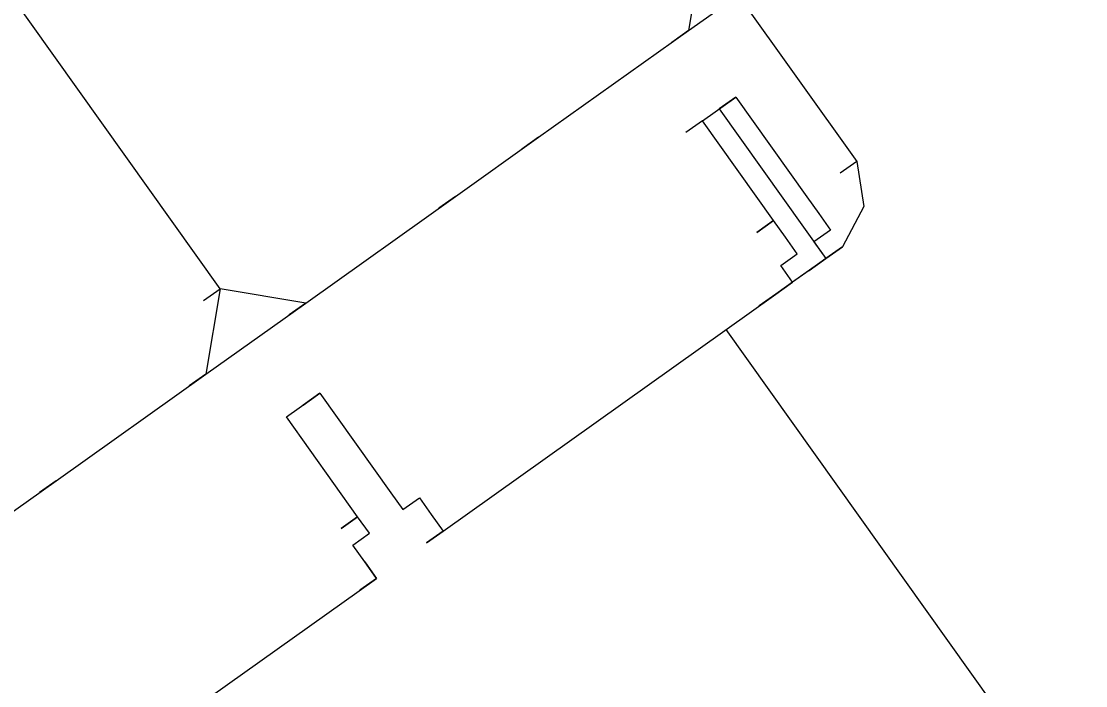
# Model space of a CAD drawing. Header units: feet. Extents: x 2321988 to 2329858, y 6722724 to 6730499.
# Drawn here: x 2326063.95794 to 2326064.00025, y 6726846.46981 to 6726846.49624 of the extents above; entities that cross this region are included whole.
import ezdxf

# ---------------------------------------------------------------- set-up
doc = ezdxf.new("R2010")
doc.units = ezdxf.units.FT
doc.header["$MEASUREMENT"] = 0
doc.header["$PDSIZE"] = 5
doc.layers.add('BESS Dimensions', color=3, linetype='Continuous')
doc.layers.add('C-BESS-EQUIPMENT', color=255, linetype='Continuous')
doc.styles.add('TG_DIMS', font='arial.ttf')
doc.dimstyles.new('TG-PROPOSED-ANNO', dxfattribs={"dimtxt": 0.1, "dimasz": 0.1, "dimexe": 0.05, "dimexo": 0.05, "dimgap": 0.02, "dimtad": 0, "dimtih": 1, "dimtoh": 1, "dimdsep": 46, "dimtxsty": 'TG_DIMS', "dimcen": 0, "dimclrd": 256, "dimclre": 256, "dimclrt": 256, "dimaunit": 1, "dimadec": 6, "dimazin": 2, "dimtfac": 1, "dimtofl": 0, "dimtmove": 1, "dimatfit": 3, "dimfxl": 1, "dimtolj": 1, "dimtzin": 0, "dimarcsym": 0})

# ---------------------------------------------------------------- blocks, each defined once
blk = doc.blocks.new('Midpoint Site Plan$0$A$C71e53a02')
at = {"lineweight": 9}
for points in [[(24.91724, -2.22667), (24.92698, -2.22667), (24.91724, -2.22667), (24.94647, -2.19743), (24.94647, -1.8856), (24.95622, -1.8856), (24.94647, -1.8856), (24.91724, -1.85637), (24.69311, -1.85637), (24.66388, -1.85637), (24.66388, -1.8856), (24.69311, -1.85637), (24.70285, -1.85637), (24.69311, -1.85637)], [(24.67362, -2.19743), (24.66388, -2.19743), (24.69311, -2.22667), (24.66388, -2.22667), (24.67362, -2.22667), (24.66388, -2.22667), (24.66388, -2.32411), (24.67362, -2.32411)], [(24.95622, -2.19743), (24.94647, -2.19743), (24.97571, -2.22667), (24.91724, -2.22667), (24.82954, -2.22667), (24.83928, -2.22667)], [(24.82954, -2.22667), (24.78081, -2.22667), (24.69311, -2.22667), (24.70285, -2.22667)], [(25.16086, -2.35335), (24.96596, -2.35335), (24.96596, -2.3436), (24.96596, -2.33386), (24.95622, -2.33386), (24.95622, -2.32411), (24.96596, -2.32411), (24.95622, -2.32411), (24.95622, -2.26565), (24.93673, -2.26565), (24.94647, -2.26565), (24.93673, -2.26565), (24.93673, -2.32411), (24.93673, -2.33386), (24.92698, -2.33386), (24.92698, -2.3436), (24.92698, -2.35335), (24.93673, -2.35335), (24.92698, -2.35335), (24.73209, -2.35335), (24.74183, -2.35335), (24.73209, -2.35335)], [(24.78081, -2.22667), (24.79056, -2.22667)], [(25.11213, -2.22667), (25.06341, -2.22667), (24.97571, -2.22667), (24.98545, -2.22667)], [(25.06341, -2.22667), (25.07315, -2.22667)], [(24.69311, -2.26565), (24.70285, -2.26565), (24.70285, -2.35335), (24.7126, -2.35335), (24.70285, -2.35335)], [(24.7126, -2.26565), (24.72234, -2.26565)], [(24.66388, -2.32411), (24.67362, -2.3436), (24.69311, -2.35335), (24.70285, -2.35335), (24.7126, -2.35335), (24.72234, -2.35335), (24.73209, -2.35335), (24.72234, -2.35335)], [(24.69311, -2.32411), (24.69311, -2.32411)], [(24.69311, -2.32411), (24.69311, -2.32411)], [(24.69311, -2.32411), (24.69311, -2.32411)], [(24.69311, -2.32411), (24.69311, -2.32411)], [(24.69311, -2.32411), (24.69311, -2.32411)], [(24.69311, -2.32411), (24.69311, -2.32411)], [(24.69311, -2.32411), (24.69311, -2.32411)], [(24.69311, -2.32411), (24.69311, -2.32411)], [(24.69311, -2.32411), (24.69311, -2.32411)], [(24.69311, -2.32411), (24.69311, -2.32411)], [(24.69311, -2.32411), (24.69311, -2.32411)], [(24.7126, -2.32411), (24.7126, -2.32411)], [(24.7126, -2.32411), (24.7126, -2.32411)], [(24.7126, -2.32411), (24.7126, -2.32411)], [(24.7126, -2.32411), (24.7126, -2.32411)], [(24.7126, -2.32411), (24.7126, -2.32411)], [(24.7126, -2.32411), (24.7126, -2.32411)], [(24.7126, -2.32411), (24.7126, -2.32411)], [(24.7126, -2.32411), (24.7126, -2.32411)], [(24.7126, -2.32411), (24.7126, -2.32411)], [(24.7126, -2.32411), (24.7126, -2.32411)], [(24.7126, -2.32411), (24.7126, -2.32411)], [(24.7126, -2.32411), (24.7126, -2.32411)], [(24.7126, -2.32411), (24.7126, -2.32411)], [(24.7126, -2.32411), (24.7126, -2.32411)], [(24.93673, -2.32411), (24.93673, -2.32411)], [(24.93673, -2.32411), (24.93673, -2.32411)], [(24.93673, -2.32411), (24.93673, -2.32411)], [(24.93673, -2.32411), (24.93673, -2.32411)], [(24.93673, -2.32411), (24.93673, -2.32411)], [(24.93673, -2.32411), (24.93673, -2.32411)], [(24.93673, -2.32411), (24.93673, -2.32411)], [(24.93673, -2.32411), (24.93673, -2.32411)], [(24.93673, -2.32411), (24.93673, -2.32411)], [(24.95622, -2.32411), (24.95622, -2.32411)], [(24.95622, -2.32411), (24.95622, -2.32411)], [(24.95622, -2.32411), (24.95622, -2.32411)], [(24.95622, -2.32411), (24.95622, -2.32411)], [(24.95622, -2.32411), (24.95622, -2.32411)], [(24.95622, -2.32411), (24.95622, -2.32411)], [(24.95622, -2.32411), (24.95622, -2.32411)], [(24.95622, -2.32411), (24.95622, -2.32411)], [(24.95622, -2.32411), (24.95622, -2.32411)], [(24.95622, -2.32411), (24.95622, -2.32411)], [(24.69311, -2.33386), (24.69311, -2.33386)], [(24.69311, -2.33386), (24.69311, -2.33386)], [(24.69311, -2.33386), (24.69311, -2.33386)], [(24.69311, -2.33386), (24.69311, -2.33386)], [(24.69311, -2.33386), (24.69311, -2.33386)], [(24.69311, -2.33386), (24.69311, -2.33386)], [(24.69311, -2.33386), (24.69311, -2.33386)], [(24.69311, -2.33386), (24.69311, -2.33386)], [(24.69311, -2.33386), (24.69311, -2.33386)], [(24.69311, -2.33386), (24.69311, -2.33386)], [(24.69311, -2.33386), (24.69311, -2.33386)], [(24.69311, -2.33386), (24.69311, -2.33386)], [(24.69311, -2.33386), (24.69311, -2.33386)], [(24.69311, -2.33386), (24.69311, -2.33386)], [(24.69311, -2.33386), (24.69311, -2.33386)], [(24.69311, -2.33386), (24.69311, -2.33386)], [(24.69311, -2.33386), (24.69311, -2.33386)], [(24.69311, -2.33386), (24.69311, -2.33386)], [(24.69311, -2.33386), (24.69311, -2.33386)], [(24.69311, -2.33386), (24.69311, -2.33386)], [(24.69311, -2.33386), (24.69311, -2.33386)], [(24.69311, -2.33386), (24.69311, -2.33386)], [(24.69311, -2.33386), (24.69311, -2.33386)], [(24.69311, -2.33386), (24.69311, -2.33386)], [(24.69311, -2.33386), (24.69311, -2.33386)], [(24.69311, -2.33386), (24.69311, -2.33386)], [(24.69311, -2.33386), (24.69311, -2.33386)], [(24.69311, -2.33386), (24.69311, -2.33386)], [(24.69311, -2.33386), (24.69311, -2.33386)], [(24.69311, -2.33386), (24.69311, -2.33386)], [(24.69311, -2.33386), (24.69311, -2.33386)], [(24.69311, -2.33386), (24.69311, -2.33386)], [(24.69311, -2.33386), (24.69311, -2.33386)], [(24.69311, -2.33386), (24.69311, -2.33386)], [(24.69311, -2.33386), (24.69311, -2.33386)], [(24.69311, -2.33386), (24.69311, -2.33386)], [(24.69311, -2.33386), (24.69311, -2.33386)], [(24.69311, -2.33386), (24.69311, -2.33386)], [(24.69311, -2.33386), (24.69311, -2.33386)], [(24.69311, -2.33386), (24.69311, -2.33386)], [(24.7126, -2.33386), (24.7126, -2.33386)], [(24.7126, -2.33386), (24.7126, -2.33386)], [(24.7126, -2.33386), (24.7126, -2.33386)], [(24.7126, -2.33386), (24.7126, -2.33386)], [(24.7126, -2.33386), (24.7126, -2.33386)], [(24.7126, -2.33386), (24.7126, -2.33386)], [(24.7126, -2.33386), (24.7126, -2.33386)], [(24.7126, -2.33386), (24.7126, -2.33386)], [(24.7126, -2.33386), (24.7126, -2.33386)], [(24.7126, -2.33386), (24.7126, -2.33386)], [(24.7126, -2.33386), (24.7126, -2.33386)], [(24.7126, -2.33386), (24.7126, -2.33386)], [(24.7126, -2.33386), (24.7126, -2.33386)], [(24.7126, -2.33386), (24.7126, -2.33386)], [(24.7126, -2.33386), (24.7126, -2.33386)], [(24.7126, -2.33386), (24.7126, -2.33386)], [(24.7126, -2.33386), (24.7126, -2.33386)], [(24.7126, -2.33386), (24.7126, -2.33386)], [(24.7126, -2.33386), (24.7126, -2.33386)], [(24.7126, -2.33386), (24.7126, -2.33386)], [(24.7126, -2.33386), (24.7126, -2.33386)], [(24.7126, -2.33386), (24.7126, -2.33386)], [(24.7126, -2.33386), (24.7126, -2.33386)], [(24.7126, -2.33386), (24.7126, -2.33386)], [(24.7126, -2.33386), (24.7126, -2.33386)], [(24.7126, -2.33386), (24.7126, -2.33386)], [(24.7126, -2.33386), (24.7126, -2.33386)], [(24.7126, -2.33386), (24.7126, -2.33386)], [(24.7126, -2.33386), (24.7126, -2.33386)], [(24.7126, -2.33386), (24.7126, -2.33386)], [(24.7126, -2.33386), (24.7126, -2.33386)], [(24.7126, -2.33386), (24.7126, -2.33386)], [(24.7126, -2.33386), (24.7126, -2.33386)], [(24.7126, -2.33386), (24.7126, -2.33386)], [(24.7126, -2.33386), (24.7126, -2.33386)], [(24.7126, -2.33386), (24.7126, -2.33386)], [(24.7126, -2.33386), (24.7126, -2.33386)], [(24.7126, -2.33386), (24.7126, -2.33386)], [(24.7126, -2.33386), (24.7126, -2.33386)], [(24.7126, -2.33386), (24.7126, -2.33386)], [(24.7126, -2.33386), (24.7126, -2.33386)], [(24.7126, -2.33386), (24.7126, -2.33386)], [(24.7126, -2.33386), (24.7126, -2.33386)], [(24.7126, -2.33386), (24.7126, -2.33386)], [(24.7126, -2.33386), (24.7126, -2.33386)], [(24.7126, -2.33386), (24.7126, -2.33386)], [(24.7126, -2.33386), (24.7126, -2.33386)], [(24.7126, -2.33386), (24.7126, -2.33386)], [(24.7126, -2.33386), (24.7126, -2.33386)], [(24.7126, -2.33386), (24.7126, -2.33386)], [(24.7126, -2.33386), (24.7126, -2.33386)], [(24.7126, -2.33386), (24.7126, -2.33386)], [(24.7126, -2.33386), (24.7126, -2.33386)], [(24.7126, -2.33386), (24.7126, -2.33386)], [(24.7126, -2.33386), (24.7126, -2.33386)], [(24.7126, -2.33386), (24.7126, -2.33386)], [(24.7126, -2.33386), (24.7126, -2.33386)], [(24.7126, -2.33386), (24.7126, -2.33386)], [(24.7126, -2.33386), (24.7126, -2.33386)], [(24.7126, -2.33386), (24.7126, -2.33386)], [(24.7126, -2.33386), (24.7126, -2.33386)], [(24.7126, -2.33386), (24.7126, -2.33386)], [(24.7126, -2.33386), (24.7126, -2.33386)], [(24.7126, -2.33386), (24.7126, -2.33386)], [(24.7126, -2.33386), (24.7126, -2.33386)], [(24.92698, -2.33386), (24.92698, -2.33386)], [(24.92698, -2.33386), (24.92698, -2.33386)], [(24.92698, -2.33386), (24.92698, -2.33386)], [(24.92698, -2.33386), (24.92698, -2.33386)], [(24.92698, -2.33386), (24.92698, -2.33386)], [(24.92698, -2.33386), (24.92698, -2.33386)], [(24.92698, -2.33386), (24.92698, -2.33386)], [(24.92698, -2.33386), (24.92698, -2.33386)], [(24.92698, -2.33386), (24.92698, -2.33386)], [(24.92698, -2.33386), (24.92698, -2.33386)], [(24.92698, -2.33386), (24.92698, -2.33386)], [(24.92698, -2.33386), (24.92698, -2.33386)], [(24.92698, -2.33386), (24.92698, -2.33386)], [(24.92698, -2.33386), (24.92698, -2.33386)], [(24.92698, -2.33386), (24.92698, -2.33386)], [(24.92698, -2.33386), (24.92698, -2.33386)], [(24.92698, -2.33386), (24.92698, -2.33386)], [(24.92698, -2.33386), (24.92698, -2.33386)], [(24.92698, -2.33386), (24.92698, -2.33386)], [(24.92698, -2.33386), (24.92698, -2.33386)], [(24.92698, -2.33386), (24.92698, -2.33386)], [(24.92698, -2.33386), (24.92698, -2.33386)], [(24.92698, -2.33386), (24.92698, -2.33386)], [(24.92698, -2.33386), (24.92698, -2.33386)], [(24.92698, -2.33386), (24.92698, -2.33386)], [(24.92698, -2.33386), (24.92698, -2.33386)], [(24.92698, -2.33386), (24.92698, -2.33386)], [(24.92698, -2.33386), (24.92698, -2.33386)], [(24.92698, -2.33386), (24.92698, -2.33386)], [(24.92698, -2.33386), (24.92698, -2.33386)], [(24.92698, -2.33386), (24.92698, -2.33386)], [(24.92698, -2.33386), (24.92698, -2.33386)], [(24.92698, -2.33386), (24.92698, -2.33386)], [(24.92698, -2.33386), (24.92698, -2.33386)], [(24.92698, -2.33386), (24.92698, -2.33386)], [(24.92698, -2.33386), (24.92698, -2.33386)], [(24.92698, -2.33386), (24.92698, -2.33386)], [(24.92698, -2.33386), (24.92698, -2.33386)], [(24.95622, -2.33386), (24.95622, -2.33386)], [(24.95622, -2.33386), (24.95622, -2.33386)], [(24.95622, -2.33386), (24.95622, -2.33386)], [(24.95622, -2.33386), (24.95622, -2.33386)], [(24.95622, -2.33386), (24.95622, -2.33386)], [(24.95622, -2.33386), (24.95622, -2.33386)], [(24.95622, -2.33386), (24.95622, -2.33386)], [(24.95622, -2.33386), (24.95622, -2.33386)], [(24.95622, -2.33386), (24.95622, -2.33386)], [(24.95622, -2.33386), (24.95622, -2.33386)], [(24.95622, -2.33386), (24.95622, -2.33386)], [(24.95622, -2.33386), (24.95622, -2.33386)], [(24.95622, -2.33386), (24.95622, -2.33386)], [(24.95622, -2.33386), (24.95622, -2.33386)], [(24.95622, -2.33386), (24.95622, -2.33386)], [(24.95622, -2.33386), (24.95622, -2.33386)], [(24.95622, -2.33386), (24.95622, -2.33386)], [(24.95622, -2.33386), (24.95622, -2.33386)], [(24.95622, -2.33386), (24.95622, -2.33386)], [(24.95622, -2.33386), (24.95622, -2.33386)], [(24.96596, -2.33386), (24.96596, -2.33386)], [(24.96596, -2.33386), (24.96596, -2.33386)], [(24.96596, -2.33386), (24.96596, -2.33386)], [(24.96596, -2.33386), (24.96596, -2.33386)], [(24.96596, -2.33386), (24.96596, -2.33386)], [(24.96596, -2.33386), (24.96596, -2.33386)], [(24.96596, -2.33386), (24.96596, -2.33386)], [(24.96596, -2.33386), (24.96596, -2.33386)], [(24.96596, -2.33386), (24.96596, -2.33386)], [(24.96596, -2.33386), (24.96596, -2.33386)], [(24.96596, -2.33386), (24.96596, -2.33386)], [(24.96596, -2.33386), (24.96596, -2.33386)], [(24.96596, -2.33386), (24.96596, -2.33386)], [(24.96596, -2.33386), (24.96596, -2.33386)], [(24.96596, -2.33386), (24.96596, -2.33386)], [(24.96596, -2.33386), (24.96596, -2.33386)], [(24.96596, -2.33386), (24.96596, -2.33386)], [(24.96596, -2.33386), (24.96596, -2.33386)], [(24.69311, -2.3436), (24.69311, -2.3436)], [(24.69311, -2.3436), (24.69311, -2.3436)], [(24.69311, -2.3436), (24.69311, -2.3436)], [(24.69311, -2.3436), (24.69311, -2.3436)], [(24.69311, -2.3436), (24.69311, -2.3436)], [(24.69311, -2.3436), (24.69311, -2.3436)], [(24.69311, -2.3436), (24.69311, -2.3436)], [(24.69311, -2.3436), (24.69311, -2.3436)], [(24.69311, -2.3436), (24.69311, -2.3436)], [(24.69311, -2.3436), (24.69311, -2.3436)], [(24.69311, -2.3436), (24.69311, -2.3436)], [(24.69311, -2.3436), (24.69311, -2.3436)], [(24.69311, -2.3436), (24.69311, -2.3436)], [(24.69311, -2.3436), (24.69311, -2.3436)], [(24.69311, -2.3436), (24.69311, -2.3436)], [(24.70285, -2.3436), (24.70285, -2.3436)], [(24.70285, -2.3436), (24.70285, -2.3436)], [(24.70285, -2.3436), (24.70285, -2.3436)], [(24.70285, -2.3436), (24.70285, -2.3436)], [(24.70285, -2.3436), (24.70285, -2.3436)], [(24.70285, -2.3436), (24.70285, -2.3436)], [(24.70285, -2.3436), (24.70285, -2.3436)], [(24.70285, -2.3436), (24.70285, -2.3436)], [(24.70285, -2.3436), (24.70285, -2.3436)], [(24.70285, -2.3436), (24.70285, -2.3436)], [(24.70285, -2.3436), (24.70285, -2.3436)], [(24.70285, -2.3436), (24.70285, -2.3436)], [(24.70285, -2.3436), (24.70285, -2.3436)], [(24.70285, -2.3436), (24.70285, -2.3436)], [(24.70285, -2.3436), (24.70285, -2.3436)], [(24.70285, -2.3436), (24.70285, -2.3436)], [(24.70285, -2.3436), (24.70285, -2.3436)], [(24.70285, -2.3436), (24.70285, -2.3436)], [(24.70285, -2.3436), (24.70285, -2.3436)], [(24.70285, -2.3436), (24.70285, -2.3436)], [(24.70285, -2.3436), (24.70285, -2.3436)], [(24.70285, -2.3436), (24.70285, -2.3436)], [(24.70285, -2.3436), (24.70285, -2.3436)], [(24.70285, -2.3436), (24.70285, -2.3436)], [(24.70285, -2.3436), (24.70285, -2.3436)], [(24.70285, -2.3436), (24.70285, -2.3436)], [(24.70285, -2.3436), (24.70285, -2.3436)], [(24.70285, -2.3436), (24.70285, -2.3436)], [(24.70285, -2.3436), (24.70285, -2.3436)], [(24.70285, -2.3436), (24.70285, -2.3436)], [(24.70285, -2.3436), (24.70285, -2.3436)], [(24.70285, -2.3436), (24.70285, -2.3436)], [(24.70285, -2.3436), (24.70285, -2.3436)], [(24.70285, -2.3436), (24.70285, -2.3436)], [(24.70285, -2.3436), (24.70285, -2.3436)], [(24.70285, -2.3436), (24.70285, -2.3436)], [(24.70285, -2.3436), (24.70285, -2.3436)], [(24.70285, -2.3436), (24.70285, -2.3436)], [(24.70285, -2.3436), (24.70285, -2.3436)], [(24.70285, -2.3436), (24.70285, -2.3436)], [(24.70285, -2.3436), (24.70285, -2.3436)], [(24.70285, -2.3436), (24.70285, -2.3436)], [(24.70285, -2.3436), (24.70285, -2.3436)], [(24.70285, -2.3436), (24.70285, -2.3436)], [(24.70285, -2.3436), (24.70285, -2.3436)], [(24.70285, -2.3436), (24.70285, -2.3436)], [(24.70285, -2.3436), (24.70285, -2.3436)], [(24.70285, -2.3436), (24.70285, -2.3436)], [(24.70285, -2.3436), (24.70285, -2.3436)], [(24.70285, -2.3436), (24.70285, -2.3436)], [(24.70285, -2.3436), (24.70285, -2.3436)], [(24.70285, -2.3436), (24.70285, -2.3436)], [(24.70285, -2.3436), (24.70285, -2.3436)], [(24.70285, -2.3436), (24.70285, -2.3436)], [(24.70285, -2.3436), (24.70285, -2.3436)], [(24.70285, -2.3436), (24.70285, -2.3436)], [(24.70285, -2.3436), (24.70285, -2.3436)], [(24.70285, -2.3436), (24.70285, -2.3436)], [(24.70285, -2.3436), (24.70285, -2.3436)], [(24.70285, -2.3436), (24.70285, -2.3436)], [(24.70285, -2.3436), (24.70285, -2.3436)], [(24.70285, -2.3436), (24.70285, -2.3436)], [(24.70285, -2.3436), (24.70285, -2.3436)], [(24.70285, -2.3436), (24.70285, -2.3436)], [(24.70285, -2.3436), (24.70285, -2.3436)], [(24.70285, -2.3436), (24.70285, -2.3436)], [(24.7126, -2.3436), (24.7126, -2.3436)], [(24.7126, -2.3436), (24.7126, -2.3436)], [(24.7126, -2.3436), (24.7126, -2.3436)], [(24.7126, -2.3436), (24.7126, -2.3436)], [(24.7126, -2.3436), (24.7126, -2.3436)], [(24.7126, -2.3436), (24.7126, -2.3436)], [(24.7126, -2.3436), (24.7126, -2.3436)], [(24.7126, -2.3436), (24.7126, -2.3436)], [(24.7126, -2.3436), (24.7126, -2.3436)], [(24.7126, -2.3436), (24.7126, -2.3436)], [(24.7126, -2.3436), (24.7126, -2.3436)], [(24.7126, -2.3436), (24.7126, -2.3436)], [(24.7126, -2.3436), (24.7126, -2.3436)], [(24.7126, -2.3436), (24.7126, -2.3436)], [(24.7126, -2.3436), (24.7126, -2.3436)], [(24.7126, -2.3436), (24.7126, -2.3436)], [(24.7126, -2.3436), (24.7126, -2.3436)], [(24.7126, -2.3436), (24.7126, -2.3436)], [(24.7126, -2.3436), (24.7126, -2.3436)], [(24.7126, -2.3436), (24.7126, -2.3436)], [(24.7126, -2.3436), (24.7126, -2.3436)], [(24.7126, -2.3436), (24.7126, -2.3436)], [(24.7126, -2.3436), (24.7126, -2.3436)], [(24.7126, -2.3436), (24.7126, -2.3436)], [(24.7126, -2.3436), (24.7126, -2.3436)], [(24.7126, -2.3436), (24.7126, -2.3436)], [(24.7126, -2.3436), (24.7126, -2.3436)], [(24.7126, -2.3436), (24.7126, -2.3436)], [(24.7126, -2.3436), (24.7126, -2.3436)], [(24.7126, -2.3436), (24.7126, -2.3436)], [(24.7126, -2.3436), (24.7126, -2.3436)], [(24.7126, -2.3436), (24.7126, -2.3436)], [(24.7126, -2.3436), (24.7126, -2.3436)], [(24.7126, -2.3436), (24.7126, -2.3436)], [(24.7126, -2.3436), (24.7126, -2.3436)], [(24.7126, -2.3436), (24.7126, -2.3436)], [(24.7126, -2.3436), (24.7126, -2.3436)], [(24.72234, -2.3436), (24.72234, -2.3436)], [(24.72234, -2.3436), (24.72234, -2.3436)], [(24.72234, -2.3436), (24.72234, -2.3436)], [(24.72234, -2.3436), (24.72234, -2.3436)], [(24.72234, -2.3436), (24.72234, -2.3436)], [(24.72234, -2.3436), (24.72234, -2.3436)], [(24.72234, -2.3436), (24.72234, -2.3436)], [(24.72234, -2.3436), (24.72234, -2.3436)], [(24.72234, -2.3436), (24.72234, -2.3436)], [(24.72234, -2.3436), (24.72234, -2.3436)], [(24.92698, -2.3436), (24.92698, -2.3436)], [(24.92698, -2.3436), (24.92698, -2.3436)], [(24.92698, -2.3436), (24.92698, -2.3436)], [(24.92698, -2.3436), (24.92698, -2.3436)], [(24.92698, -2.3436), (24.92698, -2.3436)], [(24.92698, -2.3436), (24.92698, -2.3436)], [(24.92698, -2.3436), (24.92698, -2.3436)], [(24.92698, -2.3436), (24.92698, -2.3436)], [(24.92698, -2.3436), (24.92698, -2.3436)], [(24.92698, -2.3436), (24.92698, -2.3436)], [(24.92698, -2.3436), (24.92698, -2.3436)], [(24.92698, -2.3436), (24.92698, -2.3436)], [(24.92698, -2.3436), (24.92698, -2.3436)], [(24.92698, -2.3436), (24.92698, -2.3436)], [(24.92698, -2.3436), (24.92698, -2.3436)], [(24.92698, -2.3436), (24.92698, -2.3436)], [(24.92698, -2.3436), (24.92698, -2.3436)], [(24.92698, -2.3436), (24.92698, -2.3436)], [(24.92698, -2.3436), (24.92698, -2.3436)], [(24.92698, -2.3436), (24.92698, -2.3436)], [(24.92698, -2.3436), (24.92698, -2.3436)], [(24.92698, -2.3436), (24.92698, -2.3436)], [(24.92698, -2.3436), (24.92698, -2.3436)], [(24.92698, -2.3436), (24.92698, -2.3436)], [(24.92698, -2.3436), (24.92698, -2.3436)], [(24.92698, -2.3436), (24.92698, -2.3436)], [(24.92698, -2.3436), (24.92698, -2.3436)], [(24.92698, -2.3436), (24.92698, -2.3436)], [(24.92698, -2.3436), (24.92698, -2.3436)], [(24.92698, -2.3436), (24.92698, -2.3436)], [(24.92698, -2.3436), (24.92698, -2.3436)], [(24.92698, -2.3436), (24.92698, -2.3436)], [(24.92698, -2.3436), (24.92698, -2.3436)], [(24.92698, -2.3436), (24.92698, -2.3436)], [(24.92698, -2.3436), (24.92698, -2.3436)], [(24.92698, -2.3436), (24.92698, -2.3436)], [(24.92698, -2.3436), (24.92698, -2.3436)], [(24.92698, -2.3436), (24.92698, -2.3436)], [(24.92698, -2.3436), (24.92698, -2.3436)], [(24.92698, -2.3436), (24.92698, -2.3436)], [(24.92698, -2.3436), (24.92698, -2.3436)], [(24.92698, -2.3436), (24.92698, -2.3436)], [(24.92698, -2.3436), (24.92698, -2.3436)], [(24.92698, -2.3436), (24.92698, -2.3436)], [(24.92698, -2.3436), (24.92698, -2.3436)], [(24.92698, -2.3436), (24.92698, -2.3436)], [(24.92698, -2.3436), (24.92698, -2.3436)], [(24.92698, -2.3436), (24.92698, -2.3436)], [(24.92698, -2.3436), (24.92698, -2.3436)], [(24.92698, -2.3436), (24.92698, -2.3436)], [(24.92698, -2.3436), (24.92698, -2.3436)], [(24.92698, -2.3436), (24.92698, -2.3436)], [(24.92698, -2.3436), (24.92698, -2.3436)], [(24.92698, -2.3436), (24.92698, -2.3436)], [(24.92698, -2.3436), (24.92698, -2.3436)], [(24.92698, -2.3436), (24.92698, -2.3436)], [(24.92698, -2.3436), (24.92698, -2.3436)], [(24.92698, -2.3436), (24.92698, -2.3436)], [(24.92698, -2.3436), (24.92698, -2.3436)], [(24.92698, -2.3436), (24.92698, -2.3436)], [(24.92698, -2.3436), (24.92698, -2.3436)], [(24.92698, -2.3436), (24.92698, -2.3436)], [(24.92698, -2.3436), (24.92698, -2.3436)], [(24.92698, -2.3436), (24.92698, -2.3436)], [(24.92698, -2.3436), (24.92698, -2.3436)], [(24.92698, -2.3436), (24.92698, -2.3436)], [(24.92698, -2.3436), (24.92698, -2.35335), (24.93673, -2.35335)], [(24.96596, -2.3436), (24.96596, -2.3436)], [(24.96596, -2.3436), (24.96596, -2.3436)], [(24.96596, -2.3436), (24.96596, -2.3436)], [(24.96596, -2.3436), (24.96596, -2.3436)], [(24.96596, -2.3436), (24.96596, -2.3436)], [(24.96596, -2.3436), (24.96596, -2.3436)], [(24.96596, -2.3436), (24.96596, -2.3436)], [(24.96596, -2.3436), (24.96596, -2.3436)], [(24.96596, -2.3436), (24.96596, -2.3436)], [(24.96596, -2.3436), (24.96596, -2.3436)], [(24.96596, -2.3436), (24.96596, -2.3436)], [(24.96596, -2.3436), (24.96596, -2.3436)], [(24.96596, -2.3436), (24.96596, -2.3436)], [(24.96596, -2.3436), (24.96596, -2.3436)], [(24.96596, -2.3436), (24.96596, -2.3436)], [(24.96596, -2.3436), (24.96596, -2.3436)], [(24.96596, -2.3436), (24.96596, -2.3436)], [(24.96596, -2.3436), (24.96596, -2.3436)], [(24.96596, -2.3436), (24.96596, -2.3436)], [(24.96596, -2.3436), (24.96596, -2.3436)], [(24.96596, -2.3436), (24.96596, -2.3436)], [(24.96596, -2.3436), (24.96596, -2.3436)], [(24.96596, -2.3436), (24.96596, -2.3436)], [(24.96596, -2.3436), (24.96596, -2.3436)], [(24.96596, -2.3436), (24.96596, -2.3436)], [(24.96596, -2.3436), (24.96596, -2.3436)], [(24.96596, -2.3436), (24.96596, -2.3436)], [(24.96596, -2.3436), (24.96596, -2.3436)], [(24.96596, -2.3436), (24.96596, -2.3436)], [(24.96596, -2.3436), (24.96596, -2.3436)], [(24.96596, -2.3436), (24.96596, -2.3436)], [(24.96596, -2.3436), (24.96596, -2.3436)], [(24.96596, -2.3436), (24.96596, -2.3436)], [(24.96596, -2.3436), (24.96596, -2.3436)], [(24.96596, -2.3436), (24.96596, -2.3436)], [(24.96596, -2.3436), (24.96596, -2.3436)], [(24.96596, -2.3436), (24.96596, -2.3436)], [(24.96596, -2.3436), (24.96596, -2.3436)], [(24.96596, -2.3436), (24.96596, -2.3436)], [(24.96596, -2.3436), (24.96596, -2.3436)], [(24.96596, -2.3436), (24.96596, -2.3436)], [(24.96596, -2.3436), (24.96596, -2.3436)], [(24.96596, -2.3436), (24.96596, -2.3436)], [(24.96596, -2.3436), (24.96596, -2.3436)], [(24.96596, -2.3436), (24.96596, -2.3436)], [(24.96596, -2.3436), (24.96596, -2.3436)], [(24.96596, -2.3436), (24.96596, -2.3436)], [(24.96596, -2.3436), (24.96596, -2.3436)], [(24.96596, -2.3436), (24.96596, -2.3436)], [(24.96596, -2.3436), (24.96596, -2.3436)], [(24.96596, -2.3436), (24.96596, -2.3436)], [(24.96596, -2.3436), (24.96596, -2.3436)], [(24.96596, -2.3436), (24.96596, -2.3436)], [(24.96596, -2.3436), (24.96596, -2.3436)], [(24.96596, -2.3436), (24.96596, -2.3436)], [(24.96596, -2.3436), (24.96596, -2.3436)], [(24.96596, -2.3436), (24.96596, -2.3436)], [(24.96596, -2.3436), (24.96596, -2.3436)], [(24.96596, -2.3436), (24.96596, -2.3436)], [(24.96596, -2.3436), (24.96596, -2.3436)], [(24.96596, -2.3436), (24.96596, -2.3436)], [(24.96596, -2.3436), (24.96596, -2.3436)], [(24.96596, -2.3436), (24.96596, -2.3436)], [(24.96596, -2.3436), (24.96596, -2.3436)], [(24.96596, -2.3436), (24.96596, -2.3436)], [(24.96596, -2.3436), (24.96596, -2.3436)], [(24.96596, -2.3436), (24.96596, -2.3436)], [(24.96596, -2.3436), (24.96596, -2.3436)], [(24.96596, -2.3436), (24.96596, -2.3436)], [(24.96596, -2.3436), (24.96596, -2.35335), (24.97571, -2.35335)], [(24.70285, -2.35335), (24.70285, -2.35335)], [(24.70285, -2.35335), (24.70285, -2.35335)], [(24.70285, -2.35335), (24.70285, -2.35335)], [(24.70285, -2.35335), (24.70285, -2.35335)], [(24.70285, -2.35335), (24.70285, -2.35335)], [(24.70285, -2.35335), (24.70285, -2.35335)], [(24.70285, -2.35335), (24.70285, -2.35335)], [(24.70285, -2.35335), (24.70285, -2.35335)], [(24.70285, -2.35335), (24.70285, -2.35335)], [(24.70285, -2.35335), (24.70285, -2.35335)], [(24.70285, -2.35335), (24.70285, -2.35335)], [(24.70285, -2.35335), (24.70285, -2.35335)], [(24.70285, -2.35335), (24.70285, -2.35335)], [(24.70285, -2.35335), (24.70285, -2.35335)], [(24.70285, -2.35335), (24.70285, -2.35335)], [(24.70285, -2.35335), (24.70285, -2.35335)], [(24.70285, -2.35335), (24.70285, -2.35335)], [(24.70285, -2.35335), (24.70285, -2.35335)], [(24.70285, -2.35335), (24.70285, -2.35335)], [(24.70285, -2.35335), (24.70285, -2.35335)], [(24.70285, -2.35335), (24.70285, -2.35335)], [(24.70285, -2.35335), (24.70285, -2.35335)], [(24.70285, -2.35335), (24.70285, -2.35335)], [(24.7126, -2.35335), (24.7126, -2.35335)], [(24.7126, -2.35335), (24.7126, -2.35335)], [(24.7126, -2.35335), (24.7126, -2.35335)], [(24.7126, -2.35335), (24.7126, -2.35335)], [(24.7126, -2.35335), (24.7126, -2.35335)], [(24.7126, -2.35335), (24.7126, -2.35335)], [(24.7126, -2.35335), (24.7126, -2.35335)], [(24.7126, -2.35335), (24.7126, -2.35335)], [(24.7126, -2.35335), (24.7126, -2.35335)], [(24.7126, -2.35335), (24.7126, -2.35335)], [(24.7126, -2.35335), (24.7126, -2.35335)], [(24.7126, -2.35335), (24.7126, -2.35335)], [(24.7126, -2.35335), (24.7126, -2.35335)], [(24.7126, -2.35335), (24.7126, -2.35335)], [(24.7126, -2.35335), (24.7126, -2.35335)], [(24.7126, -2.35335), (24.7126, -2.35335)], [(24.7126, -2.35335), (24.7126, -2.35335)], [(24.7126, -2.35335), (24.7126, -2.35335)], [(24.7126, -2.35335), (24.7126, -2.35335)], [(24.7126, -2.35335), (24.7126, -2.35335)], [(24.7126, -2.35335), (24.7126, -2.35335)], [(24.7126, -2.35335), (24.7126, -2.35335)], [(24.7126, -2.35335), (24.7126, -2.35335)], [(24.7126, -2.35335), (24.7126, -2.35335)], [(24.7126, -2.35335), (24.7126, -2.35335)], [(24.7126, -2.35335), (24.7126, -2.35335)], [(24.7126, -2.35335), (24.7126, -2.35335)], [(24.7126, -2.35335), (24.7126, -2.35335)], [(24.7126, -2.35335), (24.7126, -2.35335)], [(24.7126, -2.35335), (24.7126, -2.35335)], [(24.7126, -2.35335), (24.7126, -2.35335)], [(24.7126, -2.35335), (24.7126, -2.35335)], [(24.7126, -2.35335), (24.7126, -2.35335)], [(24.7126, -2.35335), (24.7126, -2.35335)], [(24.7126, -2.35335), (24.7126, -2.35335)], [(24.7126, -2.35335), (24.7126, -2.35335)], [(24.7126, -2.35335), (24.7126, -2.35335)], [(24.7126, -2.35335), (24.7126, -2.35335)], [(24.7126, -2.35335), (24.7126, -2.35335)], [(24.7126, -2.35335), (24.7126, -2.35335)], [(24.7126, -2.35335), (24.7126, -2.35335)], [(24.7126, -2.35335), (24.7126, -2.35335)], [(24.7126, -2.35335), (24.7126, -2.35335)], [(24.7126, -2.35335), (24.7126, -2.35335)], [(24.7126, -2.35335), (24.7126, -2.35335)], [(24.7126, -2.35335), (24.7126, -2.35335)], [(24.7126, -2.35335), (24.7126, -2.35335)], [(24.7126, -2.35335), (24.7126, -2.35335)], [(24.7126, -2.35335), (24.7126, -2.35335)], [(24.7126, -2.35335), (24.7126, -2.35335)], [(24.7126, -2.35335), (24.7126, -2.35335)], [(24.7126, -2.35335), (24.7126, -2.35335)], [(24.7126, -2.35335), (24.7126, -2.35335)], [(24.7126, -2.35335), (24.7126, -2.35335)], [(24.7126, -2.35335), (24.7126, -2.35335)], [(24.7126, -2.35335), (24.7126, -2.35335)], [(24.7126, -2.35335), (24.7126, -2.35335)], [(24.7126, -2.35335), (24.7126, -2.35335)], [(24.7126, -2.35335), (24.7126, -2.35335)], [(24.7126, -2.35335), (24.7126, -2.35335)], [(24.7126, -2.35335), (24.7126, -2.35335)], [(24.7126, -2.35335), (24.7126, -2.35335)], [(24.7126, -2.35335), (24.7126, -2.35335)], [(24.7126, -2.35335), (24.7126, -2.35335)], [(24.7126, -2.35335), (24.7126, -2.35335)], [(24.7126, -2.35335), (24.7126, -2.35335)], [(24.7126, -2.35335), (24.7126, -2.35335)], [(24.7126, -2.35335), (24.7126, -2.35335)], [(24.7126, -2.35335), (24.7126, -2.35335)], [(24.7126, -2.35335), (24.7126, -2.35335)], [(24.7126, -2.35335), (24.7126, -2.35335)], [(24.7126, -2.35335), (24.7126, -2.35335)], [(24.7126, -2.35335), (24.7126, -2.35335)], [(24.7126, -2.35335), (24.7126, -2.35335)], [(24.7126, -2.35335), (24.7126, -2.35335)], [(24.7126, -2.35335), (24.7126, -2.35335)], [(24.7126, -2.35335), (24.7126, -2.35335)], [(24.7126, -2.35335), (24.7126, -2.35335)], [(24.7126, -2.35335), (24.7126, -2.35335)], [(24.7126, -2.35335), (24.7126, -2.35335)], [(24.7126, -2.35335), (24.7126, -2.35335)], [(24.72234, -2.35335), (24.72234, -2.35335)], [(24.72234, -2.35335), (24.72234, -2.35335)], [(24.72234, -2.35335), (24.72234, -2.35335)], [(24.72234, -2.35335), (24.72234, -2.35335)], [(24.72234, -2.35335), (24.72234, -2.35335)], [(24.72234, -2.35335), (24.72234, -2.35335)], [(24.72234, -2.35335), (24.72234, -2.35335)], [(24.72234, -2.35335), (24.72234, -2.35335)], [(24.72234, -2.35335), (24.72234, -2.35335)], [(24.72234, -2.35335), (24.72234, -2.35335)], [(24.72234, -2.35335), (24.72234, -2.35335)], [(24.72234, -2.35335), (24.72234, -2.35335)], [(24.72234, -2.35335), (24.72234, -2.35335)], [(24.72234, -2.35335), (24.72234, -2.35335)], [(24.72234, -2.35335), (24.72234, -2.35335)], [(24.72234, -2.35335), (24.72234, -2.35335)], [(24.72234, -2.35335), (24.72234, -2.35335)], [(24.72234, -2.35335), (24.72234, -2.35335)], [(24.72234, -2.35335), (24.72234, -2.35335)], [(24.72234, -2.35335), (24.72234, -2.35335)], [(24.72234, -2.35335), (24.72234, -2.35335)], [(24.72234, -2.35335), (24.72234, -2.35335)], [(24.72234, -2.35335), (24.72234, -2.35335)], [(24.72234, -2.35335), (24.72234, -2.35335)], [(24.72234, -2.35335), (24.72234, -2.35335)], [(24.72234, -2.35335), (24.72234, -2.35335)], [(24.72234, -2.35335), (24.72234, -2.35335)], [(24.72234, -2.35335), (24.72234, -2.35335)], [(24.72234, -2.35335), (24.72234, -2.35335)], [(24.72234, -2.35335), (24.72234, -2.35335)], [(24.72234, -2.35335), (24.72234, -2.35335)], [(24.72234, -2.35335), (24.72234, -2.35335)], [(24.72234, -2.35335), (24.72234, -2.35335)], [(24.72234, -2.35335), (24.72234, -2.35335)], [(24.72234, -2.35335), (24.72234, -2.35335)], [(24.72234, -2.35335), (24.72234, -2.35335)], [(24.72234, -2.35335), (24.72234, -2.35335)], [(24.72234, -2.35335), (24.72234, -2.35335)], [(24.72234, -2.35335), (24.72234, -2.35335)], [(24.72234, -2.35335), (24.72234, -2.35335)], [(24.72234, -2.35335), (24.72234, -2.35335)], [(24.72234, -2.35335), (24.72234, -2.35335)], [(24.72234, -2.35335), (24.72234, -2.35335)], [(24.72234, -2.35335), (24.72234, -2.35335)], [(24.72234, -2.35335), (24.72234, -2.35335)], [(24.72234, -2.35335), (24.72234, -2.35335)], [(24.72234, -2.35335), (24.72234, -2.35335)], [(24.72234, -2.35335), (24.72234, -2.35335)], [(24.72234, -2.35335), (24.72234, -2.35335)], [(24.72234, -2.35335), (24.72234, -2.35335)], [(24.72234, -2.35335), (24.72234, -2.35335)], [(24.72234, -2.35335), (24.72234, -2.35335)], [(24.72234, -2.35335), (24.72234, -2.35335)], [(24.72234, -2.35335), (24.72234, -2.35335)], [(24.72234, -2.35335), (24.72234, -2.35335)], [(24.72234, -2.35335), (24.72234, -2.35335)], [(24.72234, -2.35335), (24.72234, -2.35335)], [(24.72234, -2.35335), (24.72234, -2.35335)], [(24.72234, -2.35335), (24.72234, -2.35335)], [(24.72234, -2.35335), (24.72234, -2.35335)], [(24.72234, -2.35335), (24.72234, -2.35335)], [(24.72234, -2.35335), (24.72234, -2.35335)], [(24.72234, -2.35335), (24.72234, -2.35335)], [(24.72234, -2.35335), (24.72234, -2.35335)], [(24.72234, -2.35335), (24.72234, -2.35335)], [(24.72234, -2.35335), (24.72234, -2.35335)], [(24.72234, -2.35335), (24.72234, -2.35335)], [(24.72234, -2.35335), (24.72234, -2.35335)], [(24.72234, -2.35335), (24.72234, -2.35335)], [(24.72234, -2.35335), (24.72234, -2.35335)], [(24.72234, -2.35335), (24.72234, -2.35335)], [(24.72234, -2.35335), (24.72234, -2.35335)], [(24.72234, -2.35335), (24.72234, -2.35335)], [(24.72234, -2.35335), (24.72234, -2.35335)], [(24.72234, -2.35335), (24.72234, -2.35335)], [(24.72234, -2.35335), (24.72234, -2.35335)], [(24.72234, -2.35335), (24.72234, -2.35335)], [(24.72234, -2.35335), (24.72234, -2.35335)], [(24.73209, -2.35335), (24.73209, -2.35335)], [(24.73209, -2.35335), (24.73209, -2.35335)], [(24.73209, -2.35335), (24.73209, -2.35335)], [(24.73209, -2.35335), (24.73209, -2.35335)], [(24.73209, -2.35335), (24.73209, -2.35335)], [(24.73209, -2.35335), (24.73209, -2.35335)], [(24.73209, -2.35335), (24.73209, -2.35335)], [(24.73209, -2.35335), (24.73209, -2.35335)], [(24.73209, -2.35335), (24.73209, -2.35335)], [(24.73209, -2.35335), (24.73209, -2.35335)], [(24.73209, -2.35335), (24.73209, -2.35335)], [(24.73209, -2.35335), (24.73209, -2.35335)], [(24.73209, -2.35335), (24.73209, -2.35335)], [(24.73209, -2.35335), (24.73209, -2.35335)], [(24.73209, -2.35335), (24.73209, -2.35335)], [(24.73209, -2.35335), (24.73209, -2.35335)], [(24.73209, -2.35335), (24.73209, -2.35335)], [(24.73209, -2.35335), (24.73209, -2.35335)], [(24.73209, -2.35335), (24.73209, -2.35335)], [(24.73209, -2.35335), (24.73209, -2.35335)], [(24.73209, -2.35335), (24.73209, -2.35335)], [(24.73209, -2.35335), (24.73209, -2.35335)], [(24.73209, -2.35335), (24.73209, -2.35335)], [(24.73209, -2.35335), (24.73209, -2.35335)], [(24.73209, -2.35335), (24.73209, -2.35335)], [(24.73209, -2.35335), (24.73209, -2.35335)], [(24.73209, -2.35335), (24.73209, -2.35335)], [(24.73209, -2.35335), (24.73209, -2.35335)], [(24.73209, -2.35335), (24.73209, -2.35335)], [(24.73209, -2.35335), (24.73209, -2.35335)], [(24.73209, -2.35335), (24.73209, -2.35335)], [(24.73209, -2.35335), (24.73209, -2.35335)], [(24.73209, -2.35335), (24.73209, -2.35335)], [(24.73209, -2.35335), (24.73209, -2.35335)], [(24.73209, -2.35335), (24.73209, -2.35335)], [(24.73209, -2.35335), (24.73209, -2.35335)], [(24.73209, -2.35335), (24.73209, -2.35335)], [(24.73209, -2.35335), (24.73209, -2.35335)], [(24.73209, -2.35335), (24.73209, -2.35335)], [(24.73209, -2.35335), (24.73209, -2.35335)], [(24.73209, -2.35335), (24.73209, -2.35335)], [(24.73209, -2.35335), (24.73209, -2.35335)], [(24.73209, -2.35335), (24.73209, -2.35335)], [(24.73209, -2.35335), (24.73209, -2.35335)], [(24.73209, -2.35335), (24.73209, -2.35335)], [(24.73209, -2.35335), (24.73209, -2.35335)], [(24.73209, -2.35335), (24.73209, -2.35335)], [(24.73209, -2.35335), (24.73209, -2.35335)], [(24.73209, -2.35335), (24.73209, -2.35335)], [(24.73209, -2.35335), (24.73209, -2.35335)], [(24.73209, -2.35335), (24.73209, -2.35335)], [(24.73209, -2.35335), (24.73209, -2.35335)], [(24.73209, -2.35335), (24.73209, -2.35335)], [(24.73209, -2.35335), (24.73209, -2.35335)], [(24.73209, -2.35335), (24.73209, -2.35335)], [(24.73209, -2.35335), (24.73209, -2.35335)], [(24.73209, -2.35335), (24.73209, -2.35335)], [(24.73209, -2.35335), (24.73209, -2.35335)], [(24.73209, -2.35335), (24.73209, -2.35335)], [(24.73209, -2.35335), (24.73209, -2.35335)], [(24.73209, -2.35335), (24.73209, -2.35335)], [(24.73209, -2.35335), (24.73209, -2.35335)], [(24.73209, -2.35335), (24.73209, -2.35335)], [(24.73209, -2.35335), (24.73209, -2.35335)], [(24.73209, -2.35335), (24.73209, -2.35335)], [(24.73209, -2.35335), (24.73209, -2.35335)], [(24.73209, -2.35335), (24.73209, -2.35335)], [(24.73209, -2.35335), (24.73209, -2.35335)], [(24.73209, -2.35335), (24.73209, -2.35335)], [(24.73209, -2.35335), (24.73209, -2.35335)], [(24.73209, -2.35335), (24.73209, -2.35335)], [(24.76132, -2.35335), (24.76132, -2.64569), (24.77107, -2.64569), (24.76132, -2.64569), (25.13162, -2.64569), (25.13162, -2.35335), (25.14137, -2.35335)], [(24.92698, -2.35335), (24.92698, -2.35335)], [(24.92698, -2.35335), (24.92698, -2.35335)], [(24.92698, -2.35335), (24.92698, -2.35335)], [(24.92698, -2.35335), (24.92698, -2.35335)], [(24.92698, -2.35335), (24.92698, -2.35335)], [(24.92698, -2.35335), (24.92698, -2.35335)], [(24.92698, -2.35335), (24.92698, -2.35335)], [(24.92698, -2.35335), (24.92698, -2.35335)], [(24.92698, -2.35335), (24.92698, -2.35335)], [(24.92698, -2.35335), (24.92698, -2.35335)], [(24.92698, -2.35335), (24.92698, -2.35335)], [(24.92698, -2.35335), (24.92698, -2.35335)], [(24.92698, -2.35335), (24.92698, -2.35335)], [(24.92698, -2.35335), (24.92698, -2.35335)], [(24.92698, -2.35335), (24.92698, -2.35335)], [(24.92698, -2.35335), (24.92698, -2.35335)], [(24.92698, -2.35335), (24.92698, -2.35335)], [(24.92698, -2.35335), (24.92698, -2.35335)], [(24.92698, -2.35335), (24.92698, -2.35335)], [(24.92698, -2.35335), (24.92698, -2.35335)], [(24.92698, -2.35335), (24.92698, -2.35335)], [(24.92698, -2.35335), (24.92698, -2.35335)], [(24.92698, -2.35335), (24.92698, -2.35335)], [(24.92698, -2.35335), (24.92698, -2.35335)], [(24.92698, -2.35335), (24.92698, -2.35335)], [(24.92698, -2.35335), (24.92698, -2.35335)], [(24.92698, -2.35335), (24.92698, -2.35335)], [(24.92698, -2.35335), (24.92698, -2.35335)], [(24.92698, -2.35335), (24.92698, -2.35335)], [(24.92698, -2.35335), (24.92698, -2.35335)], [(24.92698, -2.35335), (24.92698, -2.35335)], [(24.92698, -2.35335), (24.92698, -2.35335)], [(24.92698, -2.35335), (24.92698, -2.35335)], [(24.92698, -2.35335), (24.92698, -2.35335)], [(24.92698, -2.35335), (24.92698, -2.35335)], [(24.92698, -2.35335), (24.92698, -2.35335)], [(24.92698, -2.35335), (24.92698, -2.35335)], [(24.92698, -2.35335), (24.92698, -2.35335)], [(24.92698, -2.35335), (24.92698, -2.35335)], [(24.92698, -2.35335), (24.92698, -2.35335)], [(24.92698, -2.35335), (24.92698, -2.35335)], [(24.92698, -2.35335), (24.92698, -2.35335)], [(24.92698, -2.35335), (24.92698, -2.35335)], [(24.92698, -2.35335), (24.92698, -2.35335)], [(24.92698, -2.35335), (24.92698, -2.35335)], [(24.92698, -2.35335), (24.92698, -2.35335)], [(24.92698, -2.35335), (24.92698, -2.35335)], [(24.92698, -2.35335), (24.92698, -2.35335)], [(24.92698, -2.35335), (24.92698, -2.35335)], [(24.92698, -2.35335), (24.92698, -2.35335)], [(24.92698, -2.35335), (24.92698, -2.35335)], [(24.92698, -2.35335), (24.92698, -2.35335)], [(24.92698, -2.35335), (24.92698, -2.35335)], [(24.92698, -2.35335), (24.92698, -2.35335)], [(24.92698, -2.35335), (24.92698, -2.35335)], [(24.92698, -2.35335), (24.92698, -2.35335)], [(24.92698, -2.35335), (24.92698, -2.35335)], [(24.92698, -2.35335), (24.92698, -2.35335)], [(24.92698, -2.35335), (24.92698, -2.35335)], [(24.92698, -2.35335), (24.92698, -2.35335)], [(24.92698, -2.35335), (24.92698, -2.35335)], [(24.92698, -2.35335), (24.92698, -2.35335)], [(24.92698, -2.35335), (24.92698, -2.35335)], [(24.92698, -2.35335), (24.92698, -2.35335)], [(24.92698, -2.35335), (24.92698, -2.35335)], [(24.92698, -2.35335), (24.92698, -2.35335)], [(24.92698, -2.35335), (24.92698, -2.35335)], [(24.92698, -2.35335), (24.92698, -2.35335)], [(24.92698, -2.35335), (24.92698, -2.35335)], [(24.92698, -2.35335), (24.92698, -2.35335)], [(24.92698, -2.35335), (24.92698, -2.35335)], [(24.92698, -2.35335), (24.92698, -2.35335)], [(24.92698, -2.35335), (24.92698, -2.35335)], [(24.92698, -2.35335), (24.92698, -2.35335)], [(24.92698, -2.35335), (24.92698, -2.35335)], [(24.92698, -2.35335), (24.92698, -2.35335)], [(24.92698, -2.35335), (24.92698, -2.35335)], [(24.92698, -2.35335), (24.92698, -2.35335)], [(24.92698, -2.35335), (24.92698, -2.35335)], [(24.92698, -2.35335), (24.92698, -2.35335)], [(24.92698, -2.35335), (24.92698, -2.35335)], [(24.92698, -2.35335), (24.92698, -2.35335)], [(24.92698, -2.35335), (24.92698, -2.35335)], [(24.92698, -2.35335), (24.92698, -2.35335)], [(24.92698, -2.35335), (24.92698, -2.35335)], [(24.92698, -2.35335), (24.92698, -2.35335)], [(24.92698, -2.35335), (24.92698, -2.35335)], [(24.92698, -2.35335), (24.92698, -2.35335)], [(24.92698, -2.35335), (24.92698, -2.35335)], [(24.92698, -2.35335), (24.92698, -2.35335)], [(24.92698, -2.35335), (24.92698, -2.35335)], [(24.92698, -2.35335), (24.92698, -2.35335)], [(24.92698, -2.35335), (24.92698, -2.35335)], [(24.92698, -2.35335), (24.92698, -2.35335)], [(24.92698, -2.35335), (24.92698, -2.35335)], [(24.92698, -2.35335), (24.92698, -2.35335)], [(24.92698, -2.35335), (24.92698, -2.35335)], [(24.92698, -2.35335), (24.92698, -2.35335)], [(24.92698, -2.35335), (24.92698, -2.35335)], [(24.92698, -2.35335), (24.92698, -2.35335)], [(24.92698, -2.35335), (24.92698, -2.35335)], [(24.92698, -2.35335), (24.92698, -2.35335)], [(24.92698, -2.35335), (24.92698, -2.35335)], [(24.92698, -2.35335), (24.92698, -2.35335)], [(24.92698, -2.35335), (24.92698, -2.35335)], [(24.92698, -2.35335), (24.92698, -2.35335)], [(24.92698, -2.35335), (24.92698, -2.35335)], [(24.92698, -2.35335), (24.92698, -2.35335)], [(24.92698, -2.35335), (24.92698, -2.35335)], [(24.92698, -2.35335), (24.92698, -2.35335)], [(24.92698, -2.35335), (24.92698, -2.35335)], [(24.92698, -2.35335), (24.92698, -2.35335)], [(24.92698, -2.35335), (24.92698, -2.35335)], [(24.92698, -2.35335), (24.92698, -2.35335)], [(24.92698, -2.35335), (24.92698, -2.35335)], [(24.92698, -2.35335), (24.92698, -2.35335)], [(24.92698, -2.35335), (24.92698, -2.35335)], [(24.92698, -2.35335), (24.92698, -2.35335)], [(24.92698, -2.35335), (24.92698, -2.35335)], [(24.92698, -2.35335), (24.92698, -2.35335)], [(24.92698, -2.35335), (24.92698, -2.35335)], [(24.92698, -2.35335), (24.92698, -2.35335)], [(24.92698, -2.35335), (24.92698, -2.35335)], [(24.92698, -2.35335), (24.92698, -2.35335)], [(24.92698, -2.35335), (24.92698, -2.35335)], [(24.92698, -2.35335), (24.92698, -2.35335)], [(24.92698, -2.35335), (24.92698, -2.35335)], [(24.92698, -2.35335), (24.92698, -2.35335)], [(24.92698, -2.35335), (24.92698, -2.35335)], [(24.92698, -2.35335), (24.92698, -2.35335)], [(24.92698, -2.35335), (24.92698, -2.35335)], [(24.92698, -2.35335), (24.92698, -2.35335)], [(24.92698, -2.35335), (24.92698, -2.35335)], [(24.92698, -2.35335), (24.92698, -2.35335)], [(24.92698, -2.35335), (24.92698, -2.35335)], [(24.92698, -2.35335), (24.92698, -2.35335)], [(24.92698, -2.35335), (24.92698, -2.35335)], [(24.92698, -2.35335), (24.92698, -2.35335)], [(24.92698, -2.35335), (24.92698, -2.35335)], [(24.92698, -2.35335), (24.92698, -2.35335)], [(24.92698, -2.35335), (24.92698, -2.35335)], [(24.92698, -2.35335), (24.92698, -2.35335)], [(24.92698, -2.35335), (24.92698, -2.35335)], [(24.92698, -2.35335), (24.92698, -2.35335)], [(24.96596, -2.35335), (24.97571, -2.35335)], [(24.96596, -2.35335), (24.96596, -2.35335)], [(24.96596, -2.35335), (24.96596, -2.35335)], [(24.96596, -2.35335), (24.96596, -2.35335)], [(24.96596, -2.35335), (24.96596, -2.35335)], [(24.96596, -2.35335), (24.96596, -2.35335)], [(24.96596, -2.35335), (24.96596, -2.35335)], [(24.96596, -2.35335), (24.96596, -2.35335)], [(24.96596, -2.35335), (24.96596, -2.35335)], [(24.96596, -2.35335), (24.96596, -2.35335)], [(24.96596, -2.35335), (24.96596, -2.35335)], [(24.96596, -2.35335), (24.96596, -2.35335)], [(24.96596, -2.35335), (24.96596, -2.35335)], [(24.96596, -2.35335), (24.96596, -2.35335)], [(24.96596, -2.35335), (24.96596, -2.35335)], [(24.96596, -2.35335), (24.96596, -2.35335)], [(24.96596, -2.35335), (24.96596, -2.35335)], [(24.96596, -2.35335), (24.96596, -2.35335)], [(24.96596, -2.35335), (24.96596, -2.35335)], [(24.96596, -2.35335), (24.96596, -2.35335)], [(24.96596, -2.35335), (24.96596, -2.35335)], [(24.96596, -2.35335), (24.96596, -2.35335)], [(24.96596, -2.35335), (24.96596, -2.35335)], [(24.96596, -2.35335), (24.96596, -2.35335)], [(24.96596, -2.35335), (24.96596, -2.35335)], [(24.96596, -2.35335), (24.96596, -2.35335)], [(24.96596, -2.35335), (24.96596, -2.35335)], [(24.96596, -2.35335), (24.96596, -2.35335)], [(24.96596, -2.35335), (24.96596, -2.35335)], [(24.96596, -2.35335), (24.96596, -2.35335)], [(24.96596, -2.35335), (24.96596, -2.35335)], [(24.96596, -2.35335), (24.96596, -2.35335)], [(24.96596, -2.35335), (24.96596, -2.35335)], [(24.96596, -2.35335), (24.96596, -2.35335)], [(24.96596, -2.35335), (24.96596, -2.35335)], [(24.96596, -2.35335), (24.96596, -2.35335)], [(24.96596, -2.35335), (24.96596, -2.35335)], [(24.96596, -2.35335), (24.96596, -2.35335)], [(24.96596, -2.35335), (24.96596, -2.35335)], [(24.96596, -2.35335), (24.96596, -2.35335)], [(24.96596, -2.35335), (24.96596, -2.35335)], [(24.96596, -2.35335), (24.96596, -2.35335)], [(24.96596, -2.35335), (24.96596, -2.35335)], [(24.96596, -2.35335), (24.96596, -2.35335)], [(24.96596, -2.35335), (24.96596, -2.35335)], [(24.96596, -2.35335), (24.96596, -2.35335)], [(24.96596, -2.35335), (24.96596, -2.35335)], [(24.96596, -2.35335), (24.96596, -2.35335)], [(24.96596, -2.35335), (24.96596, -2.35335)], [(24.96596, -2.35335), (24.96596, -2.35335)], [(24.96596, -2.35335), (24.96596, -2.35335)], [(24.96596, -2.35335), (24.96596, -2.35335)], [(24.96596, -2.35335), (24.96596, -2.35335)], [(24.96596, -2.35335), (24.96596, -2.35335)], [(24.96596, -2.35335), (24.96596, -2.35335)], [(24.96596, -2.35335), (24.96596, -2.35335)], [(24.96596, -2.35335), (24.96596, -2.35335)], [(24.96596, -2.35335), (24.96596, -2.35335)], [(24.96596, -2.35335), (24.96596, -2.35335)], [(24.96596, -2.35335), (24.96596, -2.35335)], [(24.96596, -2.35335), (24.96596, -2.35335)], [(24.96596, -2.35335), (24.96596, -2.35335)], [(24.96596, -2.35335), (24.96596, -2.35335)], [(24.96596, -2.35335), (24.96596, -2.35335)], [(24.96596, -2.35335), (24.96596, -2.35335)], [(24.96596, -2.35335), (24.96596, -2.35335)], [(24.96596, -2.35335), (24.96596, -2.35335)], [(24.96596, -2.35335), (24.96596, -2.35335)], [(24.96596, -2.35335), (24.96596, -2.35335)], [(24.96596, -2.35335), (24.96596, -2.35335)], [(24.96596, -2.35335), (24.96596, -2.35335)], [(24.96596, -2.35335), (24.96596, -2.35335)], [(24.96596, -2.35335), (24.96596, -2.35335)], [(24.96596, -2.35335), (24.96596, -2.35335)], [(24.96596, -2.35335), (24.96596, -2.35335)], [(24.96596, -2.35335), (24.96596, -2.35335)], [(24.96596, -2.35335), (24.96596, -2.35335)], [(24.96596, -2.35335), (24.96596, -2.35335)], [(24.96596, -2.35335), (24.96596, -2.35335)], [(24.96596, -2.35335), (24.96596, -2.35335)], [(24.96596, -2.35335), (24.96596, -2.35335)], [(24.96596, -2.35335), (24.96596, -2.35335)], [(24.96596, -2.35335), (24.96596, -2.35335)], [(24.96596, -2.35335), (24.96596, -2.35335)], [(24.96596, -2.35335), (24.96596, -2.35335)], [(24.96596, -2.35335), (24.96596, -2.35335)], [(24.96596, -2.35335), (24.96596, -2.35335)], [(24.96596, -2.35335), (24.96596, -2.35335)], [(24.96596, -2.35335), (24.96596, -2.35335)], [(24.96596, -2.35335), (24.96596, -2.35335)], [(24.96596, -2.35335), (24.96596, -2.35335)], [(24.96596, -2.35335), (24.96596, -2.35335)], [(24.96596, -2.35335), (24.96596, -2.35335)], [(24.96596, -2.35335), (24.96596, -2.35335)], [(24.96596, -2.35335), (24.96596, -2.35335)], [(24.96596, -2.35335), (24.96596, -2.35335)], [(24.96596, -2.35335), (24.96596, -2.35335)], [(24.96596, -2.35335), (24.96596, -2.35335)], [(24.96596, -2.35335), (24.96596, -2.35335)], [(24.96596, -2.35335), (24.96596, -2.35335)], [(24.96596, -2.35335), (24.96596, -2.35335)], [(24.96596, -2.35335), (24.96596, -2.35335)], [(24.96596, -2.35335), (24.96596, -2.35335)], [(24.96596, -2.35335), (24.96596, -2.35335)], [(24.96596, -2.35335), (24.96596, -2.35335)], [(24.96596, -2.35335), (24.96596, -2.35335)], [(24.96596, -2.35335), (24.96596, -2.35335)], [(24.96596, -2.35335), (24.96596, -2.35335)], [(24.96596, -2.35335), (24.96596, -2.35335)], [(24.96596, -2.35335), (24.96596, -2.35335)], [(24.96596, -2.35335), (24.96596, -2.35335)], [(24.96596, -2.35335), (24.96596, -2.35335)], [(24.96596, -2.35335), (24.96596, -2.35335)], [(24.96596, -2.35335), (24.96596, -2.35335)], [(24.96596, -2.35335), (24.96596, -2.35335)], [(24.96596, -2.35335), (24.96596, -2.35335)], [(24.96596, -2.35335), (24.96596, -2.35335)], [(24.96596, -2.35335), (24.96596, -2.35335)], [(24.96596, -2.35335), (24.97571, -2.35335)], [(24.96596, -2.35335), (24.96596, -2.35335)], [(24.96596, -2.35335), (24.96596, -2.35335)], [(24.96596, -2.35335), (24.96596, -2.35335)], [(24.96596, -2.35335), (24.96596, -2.35335)], [(24.96596, -2.35335), (24.96596, -2.35335)], [(24.96596, -2.35335), (24.96596, -2.35335)], [(24.96596, -2.35335), (24.96596, -2.35335)], [(24.96596, -2.35335), (24.96596, -2.35335)], [(24.96596, -2.35335), (24.96596, -2.35335)], [(24.96596, -2.35335), (24.96596, -2.35335)], [(24.96596, -2.35335), (24.96596, -2.35335)], [(24.96596, -2.35335), (24.96596, -2.35335)], [(24.96596, -2.35335), (24.96596, -2.35335)], [(24.96596, -2.35335), (24.96596, -2.35335)], [(24.96596, -2.35335), (24.96596, -2.35335)], [(24.96596, -2.35335), (24.96596, -2.35335)], [(24.96596, -2.35335), (24.96596, -2.35335)], [(24.96596, -2.35335), (24.96596, -2.35335)], [(24.96596, -2.35335), (24.96596, -2.35335)], [(24.96596, -2.35335), (24.96596, -2.35335)], [(24.96596, -2.35335), (24.96596, -2.35335)], [(24.96596, -2.35335), (24.96596, -2.35335)], [(24.96596, -2.35335), (24.96596, -2.35335)], [(24.96596, -2.35335), (24.96596, -2.35335)], [(24.96596, -2.35335), (24.96596, -2.35335)], [(24.96596, -2.35335), (24.96596, -2.35335)], [(24.96596, -2.35335), (24.96596, -2.35335)], [(24.96596, -2.35335), (24.96596, -2.35335)], [(24.96596, -2.35335), (24.96596, -2.35335)]]:
    blk.add_lwpolyline(points, dxfattribs=at)
for points in [[(24.69311, -2.3436), (24.70285, -2.3436), (24.70285, -2.35335), (24.69311, -2.35335), (24.72234, -2.35335), (24.72234, -2.3436), (24.7126, -2.3436), (24.7126, -2.33386), (24.7126, -2.32411), (24.72234, -2.32411), (24.7126, -2.32411), (24.7126, -2.26565), (24.69311, -2.26565), (24.69311, -2.32411), (24.69311, -2.33386)], [(24.73209, -2.35335), (24.72234, -2.35335)]]:
    blk.add_lwpolyline(points, close=True, dxfattribs=at)
blk = doc.blocks.new('*D110')
at = {"layer": 'BESS Dimensions', "lineweight": -2, "transparency": 16777216}
for p, q in [((2325959.341894, 6726878.578795), (2325907.906654, 6726841.932392)), ((2325917.781424, 6726836.689405), (2325957.715802, 6726780.63931)), ((2326007.722052, 6726710.452788), (2325967.787674, 6726766.502884)), ((2326060.887765, 6726736.053582), (2326009.452525, 6726699.40718))]:
    blk.add_line(p, q, dxfattribs=at)
at = {"layer": 'BESS Dimensions', "transparency": 16777216}
for points in [[(2325919.138807, 6726837.656508), (2325916.424041, 6726835.722301), (2325911.978803, 6726844.833703)], [(2326009.079435, 6726711.419892), (2326006.364669, 6726709.485685), (2326013.524673, 6726702.308491)]]:
    blk.add_solid(points, dxfattribs=at)
at = {"layer": 'Defpoints', "color": 0, "transparency": 16777216}
for p in [(2325963.414043, 6726881.480105), (2326064.959914, 6726738.954893), (2326013.524673, 6726702.308491)]:
    blk.add_point(p, dxfattribs=at)
at = {"layer": 'BESS Dimensions', "transparency": 16777216, "insert": (2325962.751738, 6726773.571097), "char_height": 10, "attachment_point": 5, "style": 'TG_DIMS'}
blk.add_mtext("\\A1;175'", dxfattribs=at)

msp = doc.modelspace()

# ---------------------------------------------------------------- block references
at = {"layer": 'C-BESS-EQUIPMENT', "xscale": -0.08333333333333331, "yscale": 0.08333333333333331, "zscale": 0.08333333333333331, "rotation": 35.46898082920264}
msp.add_blockref('Midpoint Site Plan$0$A$C71e53a02', (2326065.552683, 6726847.841031), dxfattribs=at)

# ---------------------------------------------------------------- next in the draw order: wipeouts: each hides what was drawn before it
msp.add_wipeout([(2326063.909457, 6726846.817357), (2326046.208334, 6726834.205722), (2326046.347355, 6726834.010598), (2326064.048478, 6726846.622233)]).dxf.layer = 'C-BESS-EQUIPMENT'

# ---------------------------------------------------------------- next in the draw order: wipeouts: each hides what was drawn before it
msp.add_wipeout([(2326044.154396, 6726887.541671), (2326077.857954, 6726840.236874), (2326077.408321, 6726839.916521), (2326043.704674, 6726887.221442)]).dxf.layer = 'C-BESS-EQUIPMENT'

# ---------------------------------------------------------------- next in the draw order: wipeouts: each hides what was drawn before it
msp.add_wipeout([(2326040.082247, 6726884.64036), (2326073.785805, 6726837.335564), (2326073.336172, 6726837.015211), (2326039.632525, 6726884.320131)]).dxf.layer = 'C-BESS-EQUIPMENT'

# ---------------------------------------------------------------- next in the draw order: wipeouts: each hides what was drawn before it
msp.add_wipeout([(2326036.010098, 6726881.73905), (2326069.713656, 6726834.434253), (2326069.264023, 6726834.1139), (2326035.560376, 6726881.418821)]).dxf.layer = 'C-BESS-EQUIPMENT'

# ---------------------------------------------------------------- next in the draw order: dimensions: what is measured, and where the dimension line sits
at = {"layer": 'BESS Dimensions'}
dim = msp.add_aligned_dim(p1=(2325963.414043, 6726881.480105), p2=(2326064.959914, 6726738.954893), distance=-63.154911, dimstyle='TG-PROPOSED-ANNO', override={"dimscale": 50, "dimpost": "'"}, dxfattribs=at)
dim.commit()
dim.dimension.update_dxf_attribs({"geometry": '*D110', "text_midpoint": (2325962.751738, 6726773.571097)})

doc.saveas('drawing.dxf')
